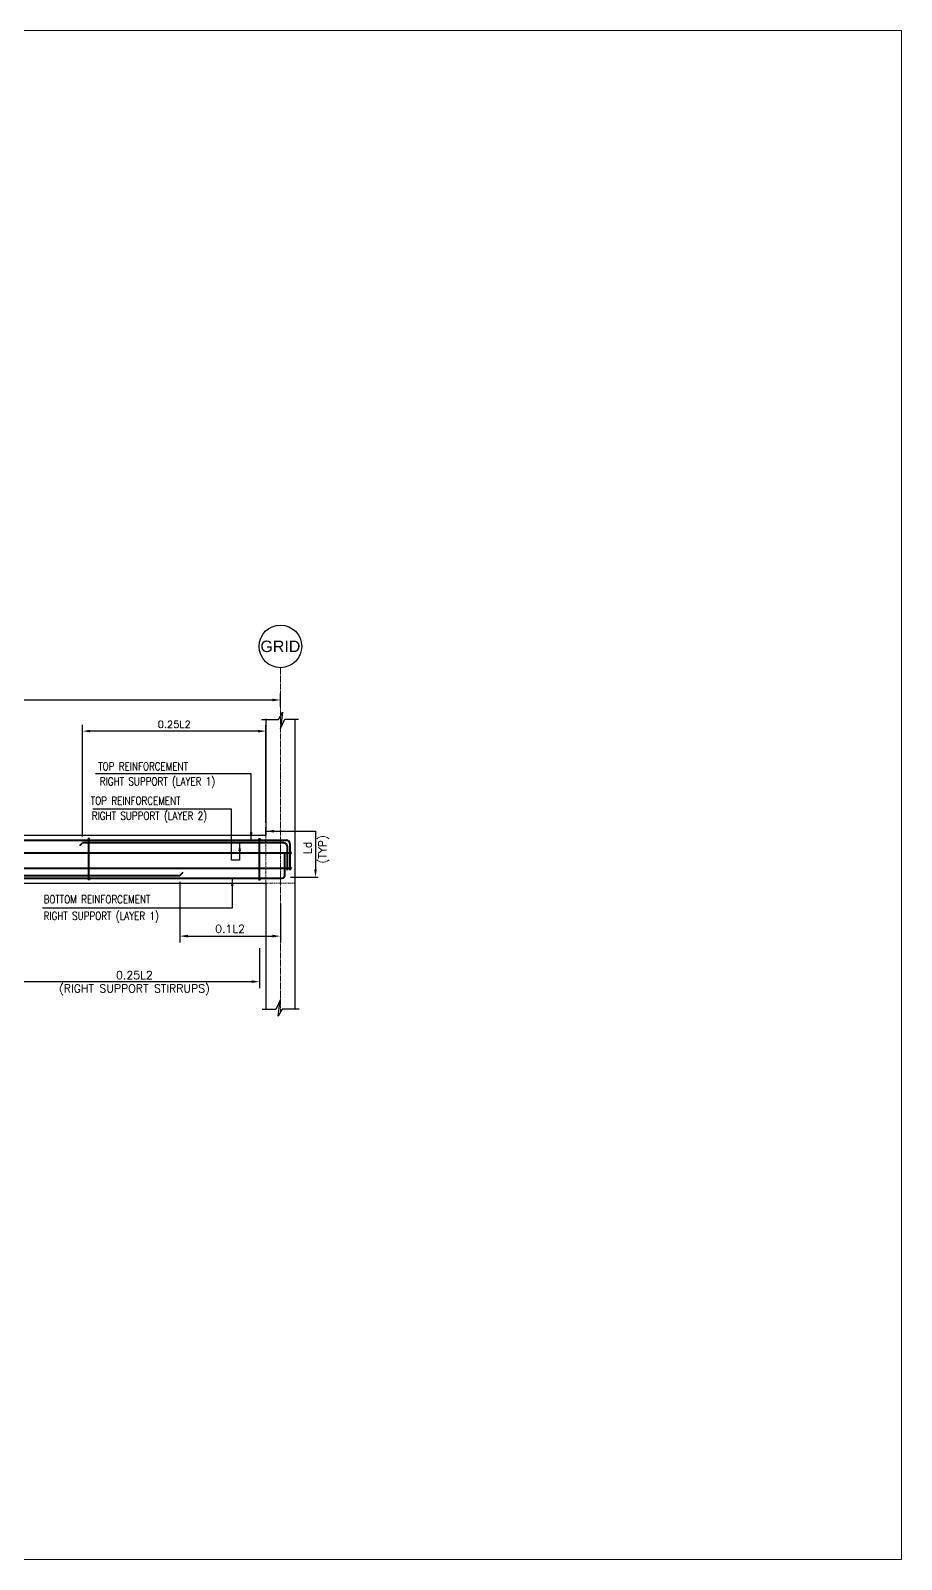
# Model space of a CAD drawing. Header units: millimetres. Extents: x 187381 to 885080, y 3378 to 168095.
# Drawn here: x 426504 to 433304, y 3378 to 15316 of the extents above; entities that cross this region are included whole.
import ezdxf
from ezdxf.enums import TextEntityAlignment as Align

# ---------------------------------------------------------------- set-up
doc = ezdxf.new("R2010")
doc.units = ezdxf.units.MM
doc.header["$LTSCALE"] = 15
doc.linetypes.add('CENTER', pattern=[2, 1.25, -0.25, 0.25, -0.25])
doc.linetypes.add('HIDDEN', pattern=[0.375, 0.25, -0.125])
for name, color, linetype in [('S-ANNO-HATS', 252, 'Continuous'), ('S-CON2', 1, 'Continuous'), ('S-REIN-CON4', 4, 'Continuous'), ('SS-ANNO-DIMS', 1, 'Continuous')]:
    doc.layers.add(name, color=color, linetype=linetype)
for name, color, linetype, lineweight in [('S-ANNO-LEAD', 1, 'Continuous', 20), ('S-Anno-Text', 3, 'Continuous', 30), ('S-BEAM-CON4', 4, 'Continuous', 40), ('S-GRID', 8, 'CENTER', 9), ('S-PLAN-CON2', 1, 'Continuous', 20), ('S-SLAB-HID1', 8, 'HIDDEN', 9)]:
    doc.layers.add(name, color=color, linetype=linetype, lineweight=lineweight)
doc.styles.add('ARIAL', font='arial.ttf')
doc.styles.add('Romans', font='romans.shx')
doc.styles.add('ROMANS-TITLE', font='ROMANS.shx', dxfattribs={"width": 0.8})
doc.styles.add('T250-SCALE1', font='romans.shx', dxfattribs={"width": 0.8})
doc.dimstyles.new('Addhar_75', dxfattribs={"dimscale": 75, "dimtxt": 2.5, "dimasz": 3, "dimexe": 3, "dimexo": 3, "dimgap": 1, "dimtad": 1, "dimdec": 0, "dimzin": 1, "dimdsep": 46, "dimtxsty": 'Romans', "dimcen": -3, "dimdle": 1, "dimclrd": 8, "dimclre": 8, "dimclrt": 3, "dimadec": 0, "dimazin": 0, "dimtfac": 1, "dimtdec": 0, "dimtofl": 0, "dimtmove": 0, "dimatfit": 3, "dimfxl": 1, "dimtvp": 2, "dimtolj": 1, "dimtzin": 0, "dimarcsym": 0})
doc.dimstyles.new('LEADER-SCALE1', dxfattribs={"dimtxt": 3, "dimasz": 2, "dimexe": 1, "dimexo": 1, "dimgap": 1, "dimtad": 1, "dimdec": 0, "dimzin": 1, "dimdsep": 46, "dimtxsty": 'T250-SCALE1', "dimcen": -3, "dimdle": 1, "dimclrt": 3, "dimadec": 0, "dimazin": 0, "dimtfac": 1, "dimtdec": 0, "dimtofl": 0, "dimtmove": 0, "dimatfit": 3, "dimfxl": 1, "dimtvp": 2, "dimtolj": 1, "dimtzin": 0, "dimarcsym": 0})

# ---------------------------------------------------------------- blocks, each defined once
blk = doc.blocks.new('A$C6B4B2352')
at = {"layer": 'S-ANNO-HATS'}
h = blk.add_hatch(color=6, dxfattribs=at)
h.dxf.hatch_style = 1
edge = h.paths.add_edge_path()
edge.add_arc((-7.5, 0), 7.5, 0, 360)
at = {"layer": 'S-REIN-CON4'}
blk.add_circle((-7.5, 0), 7.5, dxfattribs=at)
blk = doc.blocks.new('*D379')
at = {"layer": 'SS-ANNO-DIMS', "color": 1, "lineweight": -2, "transparency": 16777216}
for p, q in [((422819, 10023), (422819, 10139)), ((428455, 10037), (428455, 10139))]:
    blk.add_line(p, q, dxfattribs=at)
at = {"layer": 'SS-ANNO-DIMS', "lineweight": -2, "transparency": 16777216}
blk.add_line((422881, 10089), (428392, 10089), dxfattribs=at)
at = {"layer": 'SS-ANNO-DIMS', "transparency": 16777216}
for points in [[(422881, 10100), (422881, 10079), (422819, 10089)], [(428392, 10100), (428392, 10079), (428455, 10089)]]:
    blk.add_solid(points, dxfattribs=at)
at = {"layer": 'SS-ANNO-DIMS', "color": 3, "transparency": 16777216, "insert": (425637, 10162), "char_height": 62.5, "attachment_point": 5, "style": 'Romans'}
blk.add_mtext('\\A1;SPAN (L2)', dxfattribs=at)
blk = doc.blocks.new('*D382')
at = {"layer": 'SS-ANNO-DIMS', "color": 1, "lineweight": -2, "transparency": 16777216}
for p, q in [((426910, 9024), (426910, 9896)), ((428342, 9130), (428342, 9896))]:
    blk.add_line(p, q, dxfattribs=at)
at = {"layer": 'SS-ANNO-DIMS', "lineweight": -2, "transparency": 16777216}
blk.add_line((428280, 9846), (426972, 9846), dxfattribs=at)
at = {"layer": 'SS-ANNO-DIMS', "transparency": 16777216}
for points in [[(426972, 9856), (426972, 9835), (426910, 9846)], [(428280, 9856), (428280, 9835), (428342, 9846)]]:
    blk.add_solid(points, dxfattribs=at)
at = {"layer": 'SS-ANNO-DIMS', "color": 3, "transparency": 16777216, "char_height": 62.5, "attachment_point": 5, "style": 'Romans'}
for s, insert in [('\\A1;{\\H0.9x;0.25L2', (427626, 9899)), ('\\A1;}', (427626, 9789))]:
    blk.add_mtext(s, dxfattribs=dict(at, insert=insert))
blk = doc.blocks.new('*D385')
at = {"layer": 'SS-ANNO-DIMS', "color": 1, "lineweight": -2, "transparency": 16777216}
for p, q in [((427670, 8669), (427670, 8195)), ((428455, 8501), (428455, 8195))]:
    blk.add_line(p, q, dxfattribs=at)
at = {"layer": 'SS-ANNO-DIMS', "lineweight": -2, "transparency": 16777216}
blk.add_line((427732, 8245), (428392, 8245), dxfattribs=at)
at = {"layer": 'SS-ANNO-DIMS', "transparency": 16777216}
for points in [[(427732, 8256), (427732, 8235), (427670, 8245)], [(428392, 8256), (428392, 8235), (428455, 8245)]]:
    blk.add_solid(points, dxfattribs=at)
at = {"layer": 'SS-ANNO-DIMS', "color": 3, "transparency": 16777216, "insert": (428062, 8302), "char_height": 62.5, "attachment_point": 5, "style": 'Romans'}
blk.add_mtext('\\A1;0.1L2', dxfattribs=at)
blk = doc.blocks.new('*D392')
at = {"layer": 'SS-ANNO-DIMS', "color": 1, "lineweight": -2, "transparency": 16777216}
for p, q in [((426338, 8130), (426338, 7839)), ((428292, 8151), (428292, 7839))]:
    blk.add_line(p, q, dxfattribs=at)
at = {"layer": 'SS-ANNO-DIMS', "lineweight": -2, "transparency": 16777216}
blk.add_line((428230, 7889), (426400, 7889), dxfattribs=at)
at = {"layer": 'SS-ANNO-DIMS', "transparency": 16777216}
for points in [[(426400, 7900), (426400, 7879), (426338, 7889)], [(428230, 7900), (428230, 7879), (428292, 7889)]]:
    blk.add_solid(points, dxfattribs=at)
at = {"layer": 'SS-ANNO-DIMS', "color": 3, "transparency": 16777216, "insert": (427315, 7878), "char_height": 62.5, "attachment_point": 5, "style": 'Romans'}
blk.add_mtext('\\A1;0.25L2 \\P(RIGHT SUPPORT STIRRUPS)', dxfattribs=at)

msp = doc.modelspace()

# ---------------------------------------------------------------- linework, layer by layer
at = {"color": 1}
msp.add_circle((428454.6, 10507.9), 166.5, dxfattribs=at)
at = {"layer": 'S-BEAM-CON4'}
for p, q in [((417491.9, 8993.5), (428502.1, 8993.5)), ((426888.8, 8952.5), (426909.9, 8973.5)), ((428482.4, 8973.5), (426909.9, 8973.5)), ((426959.9, 8688.5), (426959.9, 9003.5)), ((428292.1, 8688.5), (428292.1, 9003.5)), ((428527.1, 8968.5), (428527.1, 8759.1)), ((417466.9, 8896.5), (428527.1, 8896.5)), ((428488.9, 8723.5), (428488.9, 8898.5)), ((428507.4, 8948.5), (428507.4, 8759.1)), ((417466.9, 8776.5), (428527.1, 8776.5)), ((423603.5, 8718.5), (427669.6, 8718.5)), ((427669.6, 8718.5), (427694.6, 8743.5)), ((417531.9, 8698.5), (428469.8, 8698.5))]:
    msp.add_line(p, q, dxfattribs=at)
for centre, radius, start, end in [((428482.4, 8948.5), 25, 0, 90), ((428502.1, 8968.5), 25, 0, 90), ((428468.8, 8719.1), 20.6, 272.68753, 12.50305)]:
    msp.add_arc(centre, radius, start, end, dxfattribs=at)
at = {"layer": 'S-CON2'}
for p, q in [((428308.3, 9937.1), (428440.7, 9937.1)), ((428342.1, 9941), (428342.1, 9033.5)), ((428440.7, 9937.1), (428471.4, 9992.7)), ((428471.4, 9992.7), (428456.1, 9866.2)), ((428456.1, 9866.2), (428490.6, 9939)), ((428490.6, 9939), (428596.2, 9939)), ((428567.1, 9939), (428567.1, 7672.9)), ((422931, 9033.5), (428342.1, 9033.5)), ((422931, 8658.5), (428342.1, 8658.5)), ((428342.1, 8658.5), (428342.1, 7672.9)), ((428418.6, 7672.9), (428313.1, 7672.9)), ((428453.2, 7745.7), (428418.6, 7672.9)), ((428437.8, 7619.3), (428453.2, 7745.7)), ((428468.5, 7674.8), (428437.8, 7619.3)), ((428600.9, 7674.8), (428468.5, 7674.8))]:
    msp.add_line(p, q, dxfattribs=at)
at = {"layer": 'S-CON2', "color": 1}
for p, q in [((428342.1, 9034.1), (428342.1, 9094.7)), ((428532.8, 8704.4), (428748.8, 8704.4))]:
    msp.add_line(p, q, dxfattribs=at)
at = {"layer": 'S-GRID', "linetype": 'CENTER'}
msp.add_line((428454.6, 7649.7), (428454.6, 10341.5), dxfattribs=at)
at = {"layer": 'S-PLAN-CON2'}
msp.add_lwpolyline([(406433.2, 15316.3), (433303.6, 15316.3), (433303.6, 3377.9), (406433.2, 3377.9)], close=True, dxfattribs=at)
at = {"layer": 'S-SLAB-HID1', "ltscale": 2.5}
for p in [(428342.1, 9033.5), (428567.1, 8658.5)]:
    msp.add_line(p, (428342.1, 8658.5), dxfattribs=at)
at = {"layer": 'SS-ANNO-DIMS'}
for p, q in [((428342.1, 9064.4), (428728.9, 9064.4)), ((428728.9, 9064.4), (428728.9, 8766.9))]:
    msp.add_line(p, q, dxfattribs=at)
for points in [[(428404.6, 9074.8), (428404.6, 9054), (428342.1, 9064.4)], [(428739.3, 8766.9), (428718.4, 8766.9), (428728.9, 8704.4)]]:
    msp.add_solid(points, dxfattribs=at)

# ---------------------------------------------------------------- block references
at = {"layer": 'S-BEAM-CON4', "xscale": -1}
for p, rotation in [((426959.9, 8993.5), 90), ((428534.6, 8889), 90), ((428534.6, 8769), 90), ((428292.1, 8698.5), 270)]:
    msp.add_blockref('A$C6B4B2352', p, dxfattribs=dict(at, rotation=rotation))
at = {"layer": 'S-BEAM-CON4'}
for p, rotation in [((428292.1, 8993.5), 270), ((426959.9, 8698.5), 89.99999999999999)]:
    msp.add_blockref('A$C6B4B2352', p, dxfattribs=dict(at, rotation=rotation))

# ---------------------------------------------------------------- texts
at = {"style": 'ARIAL', "flags": 8}
msp.add_attdef('GRID', text='1', height=89.3, dxfattribs=at).set_placement((428454.6, 10507.9), align=Align.MIDDLE_CENTER)
at = {"layer": 'S-Anno-Text', "style": 'ROMANS-TITLE', "width": 0.8}
for s, p in [('TOP REINFORCEMENT', (427032.4, 9539.4)), ('RIGHT SUPPORT (LAYER 1)', (427045.1, 9421.5)), ('TOP REINFORCEMENT', (426974.3, 9271.5)), ('RIGHT SUPPORT (LAYER 2)', (426982.2, 9153.6)), ('BOTTOM REINFORCEMENT ', (426605.9, 8501.3)), ('RIGHT SUPPORT (LAYER 1)', (426605.9, 8372))]:
    msp.add_text(s, height=62.5, dxfattribs=at).set_placement(p)
at = {"layer": 'SS-ANNO-DIMS', "color": 3, "char_height": 62.5, "attachment_point": 5, "rotation": 90, "style": 'Romans'}
for s, insert in [('\\A1;Ld', (428666.5, 8933.8)), ('\\A1;(TYP)', (428792.8, 8922))]:
    msp.add_mtext(s, dxfattribs=dict(at, insert=insert))

# ---------------------------------------------------------------- dimensions: what is measured, and where the dimension line sits
at = {"layer": 'SS-ANNO-DIMS'}
for base, p1, p2, text, picture, middle in [((428454.6, 10089.4), (422818.5, 9972.7), (428454.6, 9986.8), 'SPAN (L2)', '*D379', (425636.6, 10162)), ((428454.6, 8245.3), (427669.6, 8718.5), (428454.6, 8550.6), '0.1L2', '*D385', (428062.1, 8301.5))]:
    dim = msp.add_linear_dim(base=base, p1=p1, p2=p2, text=text, dimstyle='Addhar_75', override={"dimscale": 25, "dimasz": 2.5, "dimexe": 2, "dimexo": 2, "dimrnd": 1, "dimclrd": 256, "dimclre": 1, "dimtofl": 1, "dimtmove": 1}, dxfattribs=at)
    dim.commit()
    dim.dimension.update_dxf_attribs({"geometry": picture, "text_midpoint": middle})
dim = msp.add_linear_dim(base=(426909.9, 9845.6), p1=(428342.1, 9080.3), p2=(426909.9, 8973.5), angle=180, text='{\\H0.9x;0.25L2\\X}', dimstyle='Addhar_75', override={"dimscale": 25, "dimasz": 2.5, "dimexe": 2, "dimexo": 2, "dimrnd": 1, "dimclrd": 256, "dimclre": 1, "dimtofl": 1, "dimtmove": 1}, dxfattribs=at)
dim.commit()
dim.dimension.update_dxf_attribs({"geometry": '*D382', "text_midpoint": (427626, 9845.6)})
dim = msp.add_linear_dim(base=(426337.9, 7889.1), p1=(428292.1, 8200.7), p2=(426337.9, 8180.4), angle=180, text='0.25L2 \\X(RIGHT SUPPORT STIRRUPS)', dimstyle='Addhar_75', override={"dimscale": 25, "dimasz": 2.5, "dimexe": 2, "dimexo": 2, "dimrnd": 1, "dimclrd": 256, "dimclre": 1, "dimtofl": 1, "dimtmove": 1}, dxfattribs=at)
dim.commit()
dim.dimension.update_dxf_attribs({"geometry": '*D392', "text_midpoint": (427315, 7878.4), "dimtype": 160})

# ---------------------------------------------------------------- leaders
at = {"layer": 'S-ANNO-LEAD'}
for points in [[(428226.1, 8993.5), (428226.1, 9511.4), (427012.1, 9511.4)], [(428136.6, 8973.5), (428136.6, 8839.4), (428073.5, 8839.4), (428073.5, 9236.7), (426990.6, 9236.7)], [(428078.9, 8698.5), (428078.9, 8464.7), (426596.3, 8464.7)]]:
    msp.add_leader(points, dimstyle='LEADER-SCALE1', override={"dimscale": 25, "dimasz": 2.5, "dimtad": 0}, dxfattribs=at)

doc.saveas('drawing.dxf')
